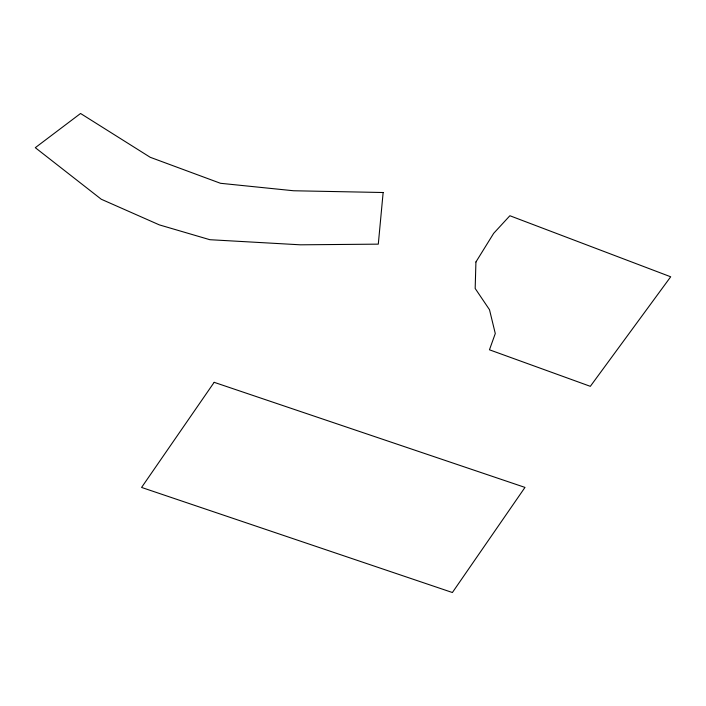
<?xml version="1.0" encoding="UTF-8"?>
<svg xmlns="http://www.w3.org/2000/svg" width="706" height="706" viewBox="0 0 706 706"><rect width="100%" height="100%" fill="white"/><g stroke="black" fill="none" stroke-linecap="round" stroke-linejoin="round"><path stroke-width="1.06" d="M475.923 261.979L475.173 288.463L489.496 309.705L495.285 333.541L489.461 349.797L590.331 386.332L670.7 276.787L509.882 215.736L493.67 233.342L475.923 261.979M383.146 192.517L378.301 244.144L300.412 244.814L209.858 239.705L159.327 224.879L101.267 199.242L35.3 147.686L80.563 113.481L150.219 157.288L220.51 183.295L293.617 190.761L383.146 192.517M214.165 382.325L141.579 487.44L452.387 592.519L524.982 487.405L214.165 382.325"/></g></svg>
